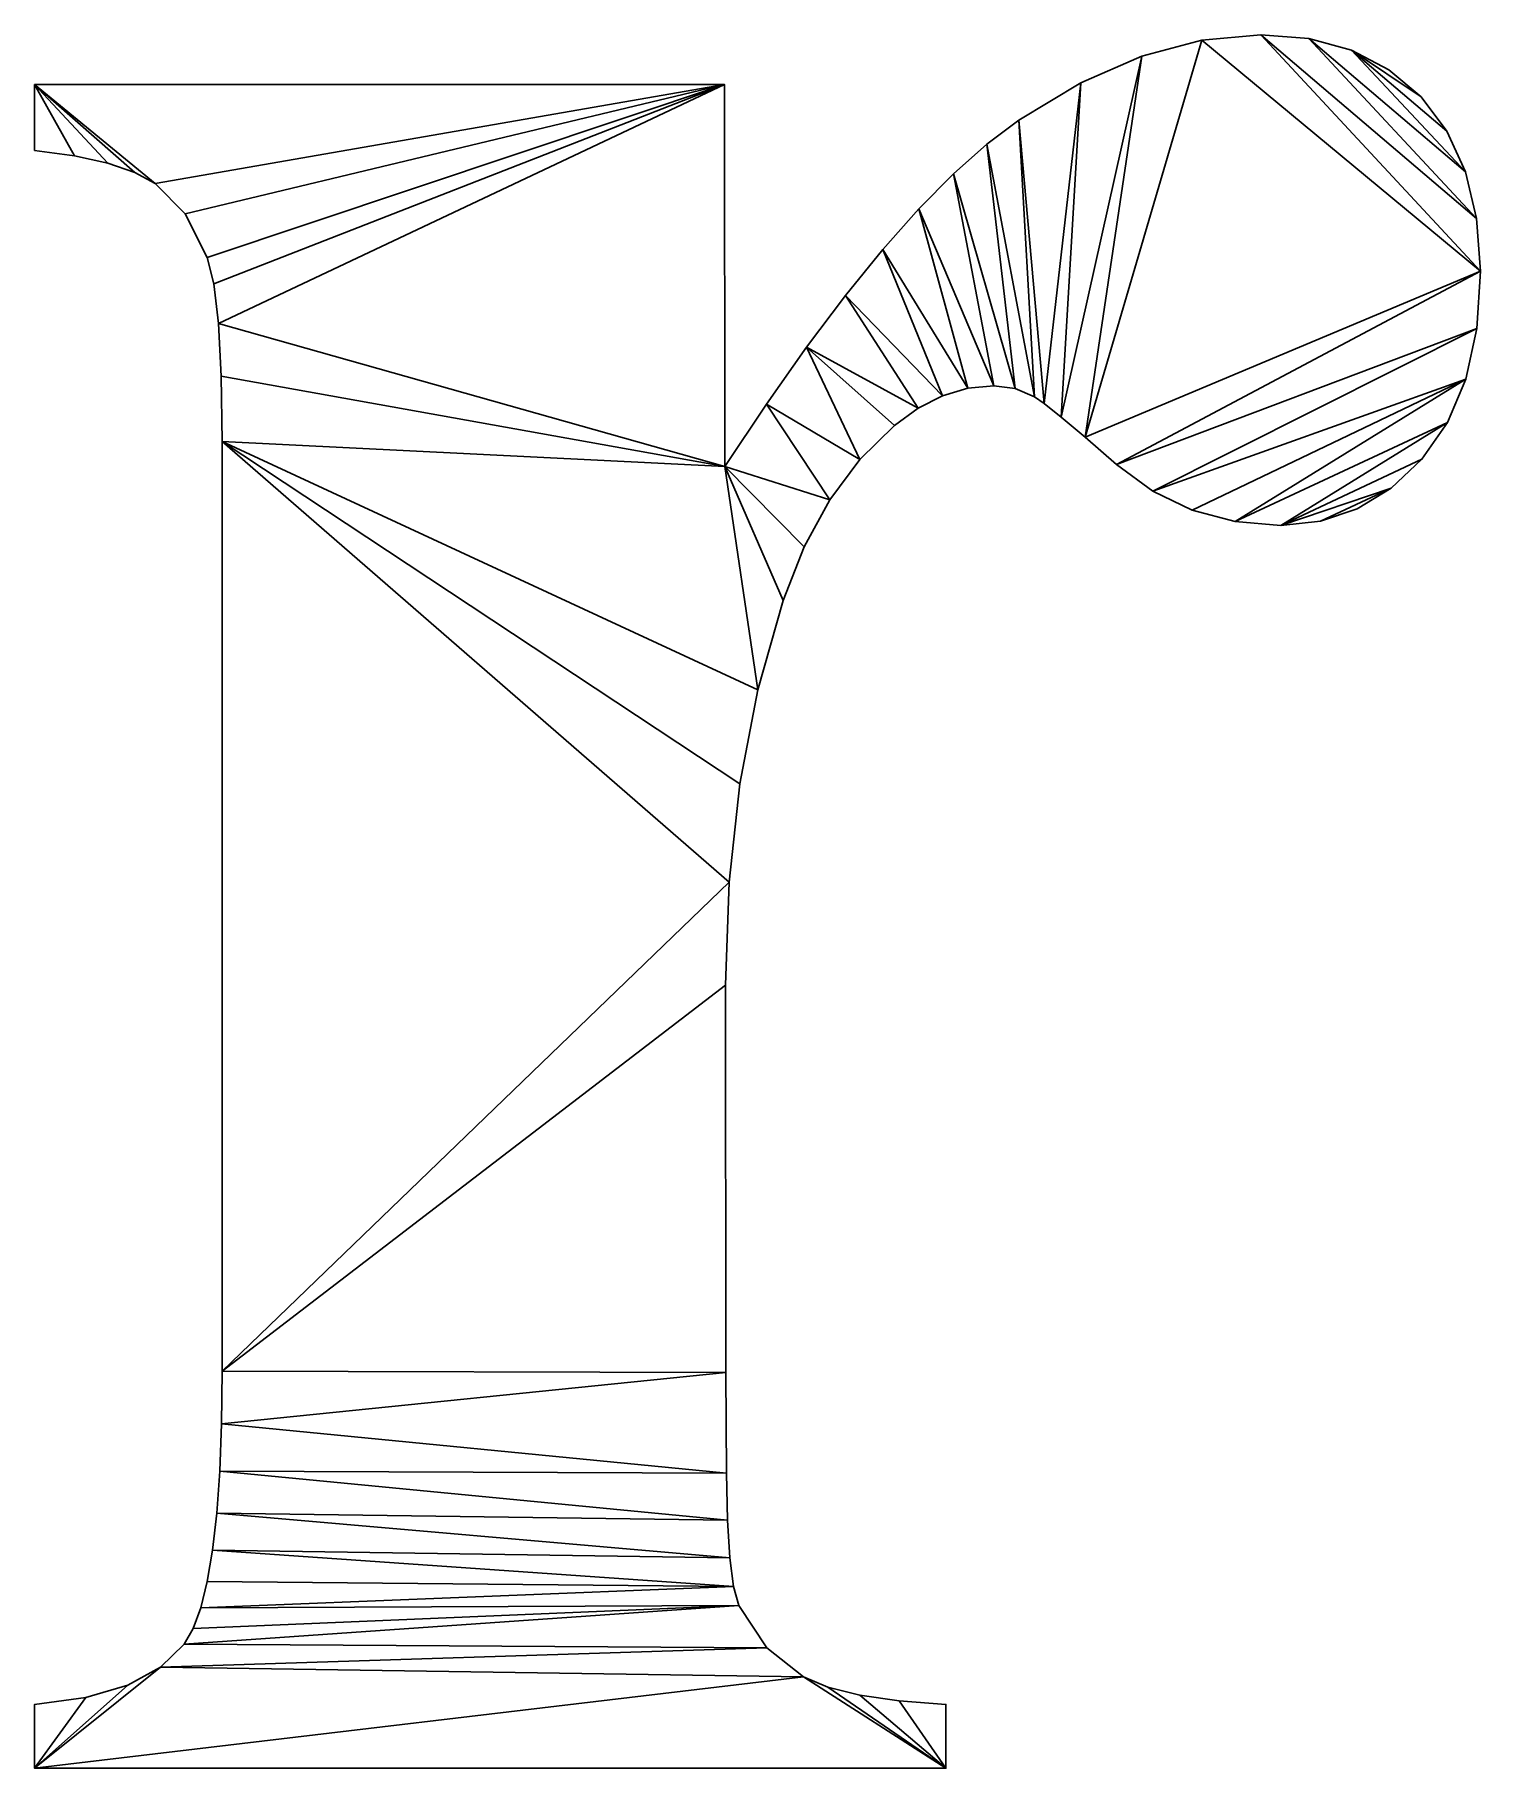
# Model space of a CAD drawing. Header units: metres. Extents: x 0.052 to 0.604, y 0 to 0.662.
import ezdxf

# ---------------------------------------------------------------- set-up
doc = ezdxf.new("R2010")
doc.units = ezdxf.units.M

msp = doc.modelspace()

# ---------------------------------------------------------------- meshes
at = {"layer": 'Armanisoft_0', "linetype": 'CONTINUOUS'}
mesh = msp.add_polyface(dxfattribs=at)
corners = [(0.465294, 0.498173), (0.603022, 0.550048), (0.479208, 0.487968), (0.453355, 0.508529), (0.475048, 0.654179), (0.498003, 0.660306), (0.604421, 0.571959), (0.444156, 0.516275), (0.451714, 0.643969), (0.437697, 0.521409), (0.428001, 0.629675), (0.433978, 0.523932), (0.415789, 0.620459), (0.426676, 0.527134), (0.403055, 0.60915), (0.418445, 0.528201), (0.453355, 0.508529, 0.229421), (0.498003, 0.660306, 0.229421), (0.475048, 0.654179, 0.229421), (0.465294, 0.498173, 0.229421), (0.604421, 0.571959, 0.229421), (0.444156, 0.516275, 0.229421), (0.451714, 0.643969, 0.229421), (0.437697, 0.521409, 0.229421), (0.428001, 0.629675, 0.229421), (0.433978, 0.523932, 0.229421), (0.415789, 0.620459, 0.229421), (0.426676, 0.527134, 0.229421), (0.403055, 0.60915, 0.229421), (0.418445, 0.528201, 0.229421), (0.428001, 0.629675), (0.415789, 0.620459), (0.415789, 0.620459, 0.229421), (0.428001, 0.629675, 0.229421), (0.451714, 0.643969), (0.451714, 0.643969, 0.229421), (0.475048, 0.654179), (0.475048, 0.654179, 0.229421), (0.498003, 0.660306), (0.498003, 0.660306, 0.229421), (0.520579, 0.662348), (0.520579, 0.662348, 0.229421), (0.444156, 0.516275), (0.453355, 0.508529), (0.453355, 0.508529, 0.229421), (0.444156, 0.516275, 0.229421), (0.437697, 0.521409), (0.437697, 0.521409, 0.229421), (0.433978, 0.523932), (0.433978, 0.523932, 0.229421), (0.426676, 0.527134), (0.426676, 0.527134, 0.229421), (0.418445, 0.528201), (0.418445, 0.528201, 0.229421), (0.408517, 0.527253), (0.408517, 0.527253, 0.229421)]
mesh.append_faces([[corners[k] for k in face] for face in [(0, 1, 2), (3, 4, 5), (3, 6, 0), (7, 8, 4), (7, 4, 3), (9, 10, 8), (9, 8, 7), (11, 12, 10), (11, 10, 9), (13, 14, 12), (13, 12, 11), (15, 14, 13), (16, 17, 18), (16, 19, 20), (21, 18, 22), (21, 16, 18), (23, 22, 24), (23, 21, 22), (25, 24, 26), (25, 23, 24), (27, 26, 28), (27, 25, 26), (29, 27, 28), (30, 31, 32, 33), (34, 30, 33, 35), (36, 34, 35, 37), (38, 36, 37, 39), (40, 38, 39, 41), (42, 43, 44, 45), (46, 42, 45, 47), (48, 46, 47, 49), (50, 48, 49, 51), (52, 50, 51, 53), (54, 52, 53, 55)]])
mesh = msp.add_polyface(dxfattribs=at)
corners = [(0.58175, 0.638545), (0.555122, 0.656397), (0.569425, 0.648959), (0.591668, 0.625458), (0.598753, 0.609997), (0.53884, 0.66086), (0.603004, 0.592164), (0.520579, 0.662348), (0.604421, 0.571959), (0.498003, 0.660306), (0.479208, 0.487968), (0.603022, 0.550048), (0.598827, 0.53078), (0.465294, 0.498173), (0.453355, 0.508529), (0.58175, 0.638545, 0.229421), (0.569425, 0.648959, 0.229421), (0.555122, 0.656397, 0.229421), (0.591668, 0.625458, 0.229421), (0.598753, 0.609997, 0.229421), (0.53884, 0.66086, 0.229421), (0.603004, 0.592164, 0.229421), (0.520579, 0.662348, 0.229421), (0.604421, 0.571959, 0.229421), (0.498003, 0.660306, 0.229421), (0.479208, 0.487968, 0.229421), (0.598827, 0.53078, 0.229421), (0.603022, 0.550048, 0.229421), (0.465294, 0.498173, 0.229421), (0.453355, 0.508529, 0.229421), (0.53884, 0.66086), (0.520579, 0.662348), (0.520579, 0.662348, 0.229421), (0.53884, 0.66086, 0.229421), (0.555122, 0.656397), (0.555122, 0.656397, 0.229421), (0.569425, 0.648959), (0.569425, 0.648959, 0.229421), (0.58175, 0.638545), (0.58175, 0.638545, 0.229421), (0.591668, 0.625458), (0.591668, 0.625458, 0.229421), (0.598753, 0.609997), (0.598753, 0.609997, 0.229421), (0.603004, 0.592164), (0.603004, 0.592164, 0.229421), (0.604421, 0.571959), (0.604421, 0.571959, 0.229421), (0.603022, 0.550048), (0.603022, 0.550048, 0.229421), (0.598827, 0.53078), (0.598827, 0.53078, 0.229421), (0.591835, 0.514155), (0.591835, 0.514155, 0.229421)]
mesh.append_faces([[corners[k] for k in face] for face in [(0, 1, 2), (3, 1, 0), (4, 5, 1), (4, 1, 3), (6, 7, 5), (6, 5, 4), (8, 9, 7), (8, 7, 6), (10, 11, 12), (13, 8, 11), (14, 9, 8), (15, 16, 17), (18, 15, 17), (19, 17, 20), (19, 18, 17), (21, 20, 22), (21, 19, 20), (23, 22, 24), (23, 21, 22), (25, 26, 27), (28, 27, 23), (28, 25, 27), (29, 23, 24), (30, 31, 32, 33), (34, 30, 33, 35), (36, 34, 35, 37), (38, 36, 37, 39), (40, 38, 39, 41), (42, 40, 41, 43), (44, 42, 43, 45), (46, 44, 45, 47), (48, 46, 47, 49), (50, 48, 49, 51), (52, 50, 51, 53)]])
mesh = msp.add_polyface(dxfattribs=at)
corners = [(0.123118, 0.53194), (0.315681, 0.497326), (0.123476, 0.50686), (0.122047, 0.552028), (0.120261, 0.567126), (0.315549, 0.643293), (0.11776, 0.577231), (0.109343, 0.593929), (0.097842, 0.605522), (0.051829, 0.643293), (0.090075, 0.609701), (0.079817, 0.613197), (0.067069, 0.61601), (0.051829, 0.61814), (0.122047, 0.552028, 0.229421), (0.123118, 0.53194, 0.229421), (0.315681, 0.497326, 0.229421), (0.120261, 0.567126, 0.229421), (0.315549, 0.643293, 0.229421), (0.11776, 0.577231, 0.229421), (0.109343, 0.593929, 0.229421), (0.097842, 0.605522, 0.229421), (0.051829, 0.643293, 0.229421), (0.090075, 0.609701, 0.229421), (0.079817, 0.613197, 0.229421), (0.067069, 0.61601, 0.229421), (0.051829, 0.61814, 0.229421), (0.123118, 0.53194), (0.123476, 0.50686), (0.123476, 0.50686, 0.229421), (0.123118, 0.53194, 0.229421), (0.122047, 0.552028), (0.122047, 0.552028, 0.229421), (0.120261, 0.567126), (0.120261, 0.567126, 0.229421), (0.11776, 0.577231), (0.11776, 0.577231, 0.229421), (0.109343, 0.593929), (0.109343, 0.593929, 0.229421), (0.097842, 0.605522), (0.097842, 0.605522, 0.229421), (0.090075, 0.609701), (0.090075, 0.609701, 0.229421), (0.079817, 0.613197), (0.079817, 0.613197, 0.229421), (0.067069, 0.61601), (0.067069, 0.61601, 0.229421), (0.051829, 0.61814), (0.051829, 0.61814, 0.229421), (0.051829, 0.643293), (0.051829, 0.643293, 0.229421), (0.315549, 0.643293), (0.315549, 0.643293, 0.229421)]
mesh.append_faces([[corners[k] for k in face] for face in [(0, 1, 2), (3, 1, 0), (4, 5, 3), (6, 5, 4), (7, 5, 6), (8, 5, 7), (9, 5, 8), (9, 8, 10), (9, 10, 11), (9, 11, 12), (9, 12, 13), (14, 15, 16), (17, 14, 18), (19, 17, 18), (20, 19, 18), (21, 20, 18), (22, 21, 18), (22, 23, 21), (22, 24, 23), (22, 25, 24), (22, 26, 25), (27, 28, 29, 30), (31, 27, 30, 32), (33, 31, 32, 34), (35, 33, 34, 36), (37, 35, 36, 38), (39, 37, 38, 40), (41, 39, 40, 42), (43, 41, 42, 44), (45, 43, 44, 46), (47, 45, 46, 48), (49, 47, 48, 50), (51, 49, 50, 52)]])
mesh = msp.add_polyface(dxfattribs=at)
corners = [(0.418445, 0.528201), (0.389798, 0.595748), (0.403055, 0.60915), (0.408517, 0.527253), (0.376019, 0.580251), (0.39889, 0.52441), (0.361718, 0.56266), (0.389563, 0.51967), (0.346895, 0.542976), (0.380538, 0.513035), (0.367304, 0.500064), (0.331549, 0.521198), (0.122047, 0.552028), (0.315549, 0.643293), (0.315681, 0.497326), (0.418445, 0.528201, 0.229421), (0.403055, 0.60915, 0.229421), (0.389798, 0.595748, 0.229421), (0.408517, 0.527253, 0.229421), (0.376019, 0.580251, 0.229421), (0.39889, 0.52441, 0.229421), (0.361718, 0.56266, 0.229421), (0.389563, 0.51967, 0.229421), (0.346895, 0.542976, 0.229421), (0.380538, 0.513035, 0.229421), (0.367304, 0.500064, 0.229421), (0.331549, 0.521198, 0.229421), (0.123118, 0.53194, 0.229421), (0.123476, 0.50686, 0.229421), (0.315681, 0.497326, 0.229421), (0.122047, 0.552028, 0.229421), (0.315549, 0.643293, 0.229421), (0.315681, 0.497326), (0.315549, 0.643293), (0.315549, 0.643293, 0.229421), (0.315681, 0.497326, 0.229421), (0.331549, 0.521198), (0.331549, 0.521198, 0.229421), (0.346895, 0.542976), (0.346895, 0.542976, 0.229421), (0.361718, 0.56266), (0.361718, 0.56266, 0.229421), (0.376019, 0.580251), (0.376019, 0.580251, 0.229421), (0.389798, 0.595748), (0.389798, 0.595748, 0.229421), (0.403055, 0.60915), (0.403055, 0.60915, 0.229421), (0.415789, 0.620459), (0.415789, 0.620459, 0.229421), (0.39889, 0.52441), (0.408517, 0.527253), (0.408517, 0.527253, 0.229421), (0.39889, 0.52441, 0.229421), (0.389563, 0.51967), (0.389563, 0.51967, 0.229421), (0.380538, 0.513035), (0.380538, 0.513035, 0.229421)]
mesh.append_faces([[corners[k] for k in face] for face in [(0, 1, 2), (3, 4, 1), (3, 1, 0), (5, 6, 4), (5, 4, 3), (7, 8, 6), (7, 6, 5), (9, 8, 7), (10, 11, 8), (10, 8, 9), (12, 13, 14), (15, 16, 17), (18, 17, 19), (18, 15, 17), (20, 19, 21), (20, 18, 19), (22, 21, 23), (22, 20, 21), (24, 22, 23), (25, 23, 26), (25, 24, 23), (27, 28, 29), (30, 29, 31), (32, 33, 34, 35), (36, 32, 35, 37), (38, 36, 37, 39), (40, 38, 39, 41), (42, 40, 41, 43), (44, 42, 43, 45), (46, 44, 45, 47), (48, 46, 47, 49), (50, 51, 52, 53), (54, 50, 53, 55), (56, 54, 55, 57)]])
mesh = msp.add_polyface(dxfattribs=at)
corners = [(0.543367, 0.47643), (0.570289, 0.489092), (0.557396, 0.481179), (0.528201, 0.474848), (0.591835, 0.514155), (0.582045, 0.500172), (0.510661, 0.476305), (0.598827, 0.53078), (0.49433, 0.480679), (0.479208, 0.487968), (0.355786, 0.484607), (0.315681, 0.497326), (0.331549, 0.521198), (0.367304, 0.500064), (0.345986, 0.466664), (0.543367, 0.47643, 0.229421), (0.557396, 0.481179, 0.229421), (0.570289, 0.489092, 0.229421), (0.528201, 0.474848, 0.229421), (0.582045, 0.500172, 0.229421), (0.591835, 0.514155, 0.229421), (0.510661, 0.476305, 0.229421), (0.598827, 0.53078, 0.229421), (0.49433, 0.480679, 0.229421), (0.479208, 0.487968, 0.229421), (0.355786, 0.484607, 0.229421), (0.331549, 0.521198, 0.229421), (0.315681, 0.497326, 0.229421), (0.367304, 0.500064, 0.229421), (0.345986, 0.466664, 0.229421), (0.582045, 0.500172), (0.591835, 0.514155), (0.591835, 0.514155, 0.229421), (0.582045, 0.500172, 0.229421), (0.570289, 0.489092), (0.570289, 0.489092, 0.229421), (0.557396, 0.481179), (0.557396, 0.481179, 0.229421), (0.543367, 0.47643), (0.543367, 0.47643, 0.229421), (0.528201, 0.474848), (0.528201, 0.474848, 0.229421), (0.49433, 0.480679), (0.510661, 0.476305), (0.510661, 0.476305, 0.229421), (0.49433, 0.480679, 0.229421), (0.479208, 0.487968), (0.479208, 0.487968, 0.229421), (0.465294, 0.498173), (0.465294, 0.498173, 0.229421), (0.453355, 0.508529), (0.453355, 0.508529, 0.229421), (0.367304, 0.500064), (0.380538, 0.513035), (0.380538, 0.513035, 0.229421), (0.367304, 0.500064, 0.229421), (0.355786, 0.484607), (0.355786, 0.484607, 0.229421), (0.345986, 0.466664), (0.345986, 0.466664, 0.229421)]
mesh.append_faces([[corners[k] for k in face] for face in [(0, 1, 2), (3, 4, 5), (3, 5, 1), (3, 1, 0), (6, 7, 4), (6, 4, 3), (8, 7, 6), (9, 7, 8), (10, 11, 12), (10, 12, 13), (14, 11, 10), (15, 16, 17), (18, 19, 20), (18, 17, 19), (18, 15, 17), (21, 20, 22), (21, 18, 20), (23, 21, 22), (24, 23, 22), (25, 26, 27), (25, 28, 26), (29, 25, 27), (30, 31, 32, 33), (34, 30, 33, 35), (36, 34, 35, 37), (38, 36, 37, 39), (40, 38, 39, 41), (42, 43, 44, 45), (46, 42, 45, 47), (48, 46, 47, 49), (50, 48, 49, 51), (52, 53, 54, 55), (56, 52, 55, 57), (58, 56, 57, 59)]])
mesh = msp.add_polyface(dxfattribs=at)
corners = [(0.119848, 0.083386), (0.317493, 0.080412), (0.318971, 0.069518), (0.121435, 0.097425), (0.316607, 0.094841), (0.122569, 0.113486), (0.316311, 0.112805), (0.123249, 0.13157), (0.316009, 0.151227), (0.123476, 0.151677), (0.317246, 0.338544), (0.315869, 0.299147), (0.123476, 0.50686), (0.315681, 0.497326), (0.328263, 0.412088), (0.321377, 0.376191), (0.119848, 0.083386, 0.229421), (0.318971, 0.069518, 0.229421), (0.317493, 0.080412, 0.229421), (0.121435, 0.097425, 0.229421), (0.316607, 0.094841, 0.229421), (0.122569, 0.113486, 0.229421), (0.316311, 0.112805, 0.229421), (0.123249, 0.13157, 0.229421), (0.316009, 0.151227, 0.229421), (0.123476, 0.151677, 0.229421), (0.315869, 0.299147, 0.229421), (0.317246, 0.338544, 0.229421), (0.123476, 0.50686, 0.229421), (0.328263, 0.412088, 0.229421), (0.315681, 0.497326, 0.229421), (0.321377, 0.376191, 0.229421), (0.119848, 0.083386), (0.117807, 0.071369), (0.117807, 0.071369, 0.229421), (0.119848, 0.083386, 0.229421), (0.121435, 0.097425), (0.121435, 0.097425, 0.229421), (0.122569, 0.113486), (0.122569, 0.113486, 0.229421), (0.123249, 0.13157), (0.123249, 0.13157, 0.229421), (0.123476, 0.151677), (0.123476, 0.151677, 0.229421), (0.123476, 0.50686), (0.123476, 0.50686, 0.229421)]
mesh.append_faces([[corners[k] for k in face] for face in [(0, 1, 2), (3, 4, 1), (3, 1, 0), (5, 6, 4), (5, 4, 3), (7, 8, 6), (7, 6, 5), (9, 10, 11), (9, 11, 8), (9, 8, 7), (12, 13, 14), (12, 14, 15), (12, 15, 10), (12, 10, 9), (16, 17, 18), (19, 18, 20), (19, 16, 18), (21, 20, 22), (21, 19, 20), (23, 22, 24), (23, 21, 22), (25, 26, 27), (25, 24, 26), (25, 23, 24), (28, 29, 30), (28, 31, 29), (28, 27, 31), (28, 25, 27), (32, 33, 34, 35), (36, 32, 35, 37), (38, 36, 37, 39), (40, 38, 39, 41), (42, 40, 41, 43), (44, 42, 43, 45)]])
mesh = msp.add_polyface(dxfattribs=at)
corners = [(0.337902, 0.446235), (0.315681, 0.497326), (0.345986, 0.466664), (0.328263, 0.412088), (0.400152, 0), (0.345715, 0.034953), (0.355051, 0.031038), (0.367236, 0.027973), (0.38227, 0.025757), (0.400152, 0.02439), (0.051829, 0), (0.337902, 0.446235, 0.229421), (0.345986, 0.466664, 0.229421), (0.315681, 0.497326, 0.229421), (0.328263, 0.412088, 0.229421), (0.400152, 0, 0.229421), (0.355051, 0.031038, 0.229421), (0.345715, 0.034953, 0.229421), (0.367236, 0.027973, 0.229421), (0.38227, 0.025757, 0.229421), (0.400152, 0.02439, 0.229421), (0.051829, 0, 0.229421), (0.510661, 0.476305), (0.528201, 0.474848), (0.528201, 0.474848, 0.229421), (0.510661, 0.476305, 0.229421), (0.337902, 0.446235), (0.345986, 0.466664), (0.345986, 0.466664, 0.229421), (0.337902, 0.446235, 0.229421), (0.328263, 0.412088), (0.328263, 0.412088, 0.229421), (0.321377, 0.376191), (0.321377, 0.376191, 0.229421), (0.317246, 0.338544), (0.317246, 0.338544, 0.229421), (0.315869, 0.299147), (0.315869, 0.299147, 0.229421), (0.316009, 0.151227), (0.316009, 0.151227, 0.229421), (0.316311, 0.112805), (0.316311, 0.112805, 0.229421), (0.316607, 0.094841), (0.316607, 0.094841, 0.229421), (0.317493, 0.080412), (0.317493, 0.080412, 0.229421), (0.318971, 0.069518), (0.318971, 0.069518, 0.229421), (0.32104, 0.062159), (0.32104, 0.062159, 0.229421), (0.331635, 0.046094), (0.331635, 0.046094, 0.229421), (0.345715, 0.034953), (0.345715, 0.034953, 0.229421), (0.355051, 0.031038), (0.355051, 0.031038, 0.229421), (0.367236, 0.027973), (0.367236, 0.027973, 0.229421), (0.38227, 0.025757), (0.38227, 0.025757, 0.229421), (0.400152, 0.02439), (0.400152, 0.02439, 0.229421), (0.400152, 0), (0.400152, 0, 0.229421)]
mesh.append_faces([[corners[k] for k in face] for face in [(0, 1, 2), (3, 1, 0), (4, 5, 6), (4, 6, 7), (4, 7, 8), (4, 8, 9), (10, 5, 4), (11, 12, 13), (14, 11, 13), (15, 16, 17), (15, 18, 16), (15, 19, 18), (15, 20, 19), (21, 15, 17), (22, 23, 24, 25), (26, 27, 28, 29), (30, 26, 29, 31), (32, 30, 31, 33), (34, 32, 33, 35), (36, 34, 35, 37), (38, 36, 37, 39), (40, 38, 39, 41), (42, 40, 41, 43), (44, 42, 43, 45), (46, 44, 45, 47), (48, 46, 47, 49), (50, 48, 49, 51), (52, 50, 51, 53), (54, 52, 53, 55), (56, 54, 55, 57), (58, 56, 57, 59), (60, 58, 59, 61), (62, 60, 61, 63)]])
mesh = msp.add_polyface(dxfattribs=at)
corners = [(0.071384, 0.027075), (0.051829, 0), (0.051829, 0.02439), (0.087425, 0.031814), (0.099951, 0.038607), (0.331635, 0.046094), (0.345715, 0.034953), (0.108964, 0.047455), (0.32104, 0.062159), (0.112365, 0.053404), (0.115313, 0.061376), (0.318971, 0.069518), (0.117807, 0.071369), (0.119848, 0.083386), (0.071384, 0.027075, 0.229421), (0.051829, 0.02439, 0.229421), (0.051829, 0, 0.229421), (0.087425, 0.031814, 0.229421), (0.099951, 0.038607, 0.229421), (0.345715, 0.034953, 0.229421), (0.331635, 0.046094, 0.229421), (0.108964, 0.047455, 0.229421), (0.32104, 0.062159, 0.229421), (0.112365, 0.053404, 0.229421), (0.115313, 0.061376, 0.229421), (0.318971, 0.069518, 0.229421), (0.117807, 0.071369, 0.229421), (0.119848, 0.083386, 0.229421), (0.051829, 0), (0.400152, 0), (0.400152, 0, 0.229421), (0.051829, 0, 0.229421), (0.051829, 0.02439), (0.051829, 0.02439, 0.229421), (0.071384, 0.027075), (0.071384, 0.027075, 0.229421), (0.087425, 0.031814), (0.087425, 0.031814, 0.229421), (0.099951, 0.038607), (0.099951, 0.038607, 0.229421), (0.108964, 0.047455), (0.108964, 0.047455, 0.229421), (0.112365, 0.053404), (0.112365, 0.053404, 0.229421), (0.115313, 0.061376), (0.115313, 0.061376, 0.229421), (0.117807, 0.071369), (0.117807, 0.071369, 0.229421)]
mesh.append_faces([[corners[k] for k in face] for face in [(0, 1, 2), (3, 1, 0), (4, 5, 6), (4, 6, 1), (4, 1, 3), (7, 8, 5), (7, 5, 4), (9, 8, 7), (10, 11, 8), (10, 8, 9), (12, 11, 10), (13, 11, 12), (14, 15, 16), (17, 14, 16), (18, 19, 20), (18, 16, 19), (18, 17, 16), (21, 20, 22), (21, 18, 20), (23, 21, 22), (24, 22, 25), (24, 23, 22), (26, 24, 25), (27, 26, 25), (28, 29, 30, 31), (32, 28, 31, 33), (34, 32, 33, 35), (36, 34, 35, 37), (38, 36, 37, 39), (40, 38, 39, 41), (42, 40, 41, 43), (44, 42, 43, 45), (46, 44, 45, 47)]])

doc.saveas('drawing.dxf')
